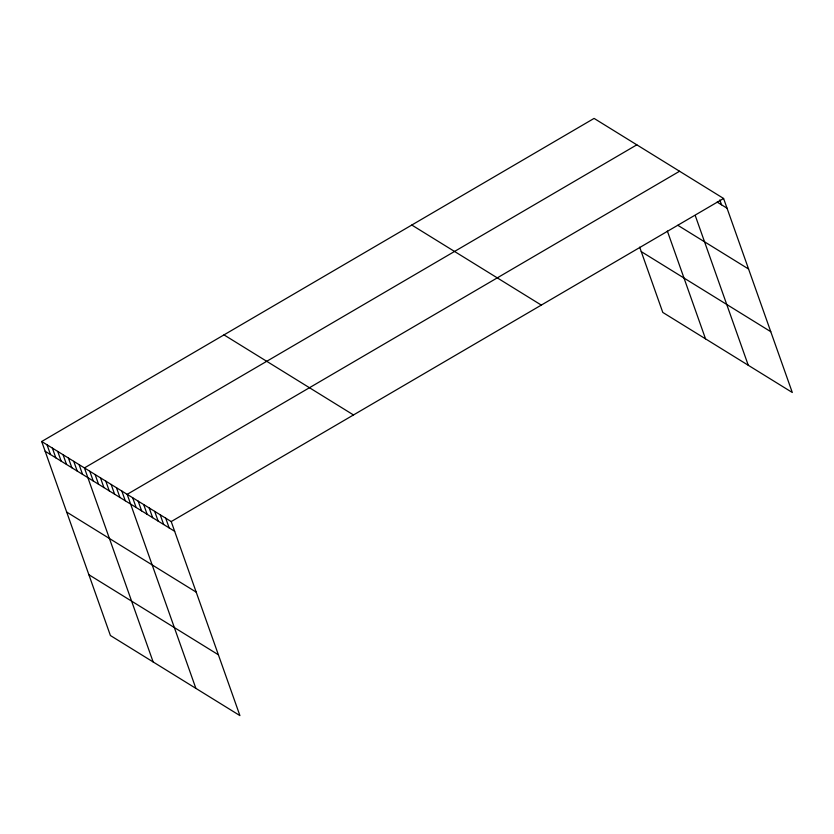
<?xml version="1.0" encoding="UTF-8"?>
<svg xmlns="http://www.w3.org/2000/svg" width="834" height="834" viewBox="0 0 834 834"><rect width="100%" height="100%" fill="white"/><g stroke="black" fill="none" stroke-linecap="round" stroke-linejoin="round"><path stroke-width="1.25" d="M41.7 441.509L171.21 521.573L239.911 715.593L110.411 635.529L41.7 441.509L594.089 118.407L723.589 198.471L792.3 392.491L662.79 312.427L639.678 247.145M636.822 144.835L84.432 467.926L153.143 661.946M679.564 171.251L127.175 494.343L195.875 688.373M171.21 521.573L723.589 198.471M717.136 202.089L727.039 208.219M677.834 225.295L748.578 269.028M641.263 251.618L770.762 331.682M411.798 225.034L541.308 305.098M223.992 334.882L353.491 414.946M45.151 451.246L174.66 531.31M66.689 512.066L196.188 592.13M88.873 574.72L218.383 654.784M719.815 199.941L721.535 204.81M695.316 215.745L748.265 365.271M667.356 231.049L705.533 338.854M165.705 518.164L169.156 527.912M160.201 514.766L163.652 524.513M154.697 511.357L158.147 521.104M149.192 507.958L152.643 517.706M143.688 504.56L147.138 514.297M138.183 501.151L141.634 510.898M132.679 497.752L136.13 507.499M121.827 491.049L125.277 500.786M116.489 487.744L119.94 497.491M111.151 484.439L114.602 494.187M105.803 481.135L109.254 490.882M100.466 477.83L103.916 487.577M95.118 474.536L98.568 484.273M89.78 471.231L93.231 480.978M79.094 464.621L82.545 474.369M73.757 461.327L77.208 471.064M68.409 458.022L71.86 467.759M63.071 454.718L66.522 464.465M57.723 451.413L61.174 461.16M52.386 448.108L55.836 457.856M47.038 444.814L50.488 454.551"/></g></svg>
